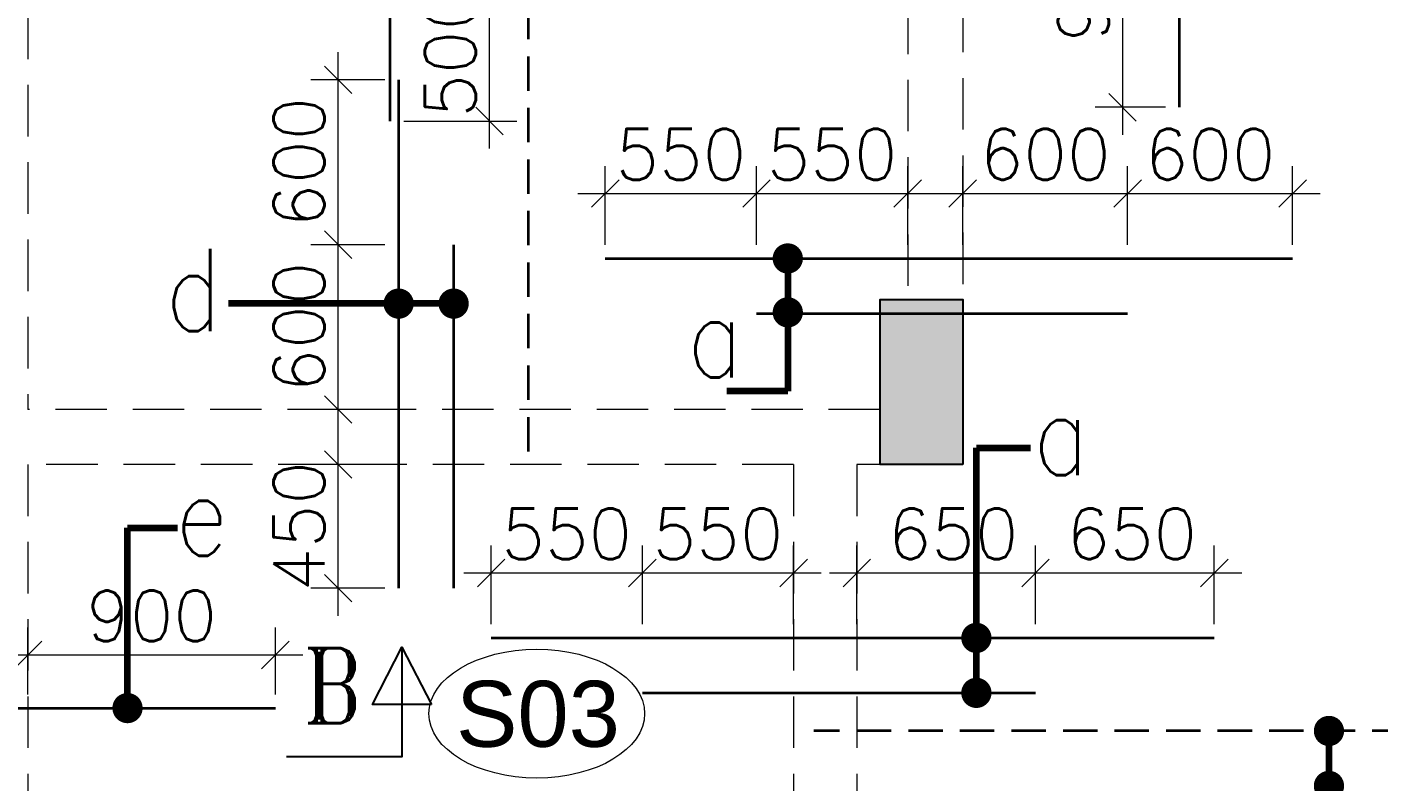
# Model space of a CAD drawing. Header units: millimetres. Extents: x 1255966 to 1543012, y 318612 to 465611.
# Drawn here: x 1273423 to 1278341, y 361423 to 364170 of the extents above; entities that cross this region are included whole.
import ezdxf

# ---------------------------------------------------------------- set-up
doc = ezdxf.new("R2010")
doc.units = ezdxf.units.MM
doc.header["$LTSCALE"] = 500
doc.header["$MEASUREMENT"] = 0
doc.header["$PDMODE"] = 34
for name, pattern in [('CONTINOUS', [0]), ('DASHED2', [0.375, 0.25, -0.125]), ('HIDDEN', [0.375, 0.25, -0.125]), ('PHANTOM2', [1.25, 0.625, -0.125, 0.125, -0.125, 0.125, -0.125])]:
    doc.linetypes.add(name, pattern=pattern)
doc.layers.get('Defpoints').update_dxf_attribs({"lineweight": 0})
for name, color, linetype, lineweight in [('ARROW', 1, 'Continuous', 0), ('CALL', 1, 'Continuous', 18), ('CUT OUT', 1, 'Continuous', 13), ('ST-DIM', 1, 'PHANTOM2', 15), ('STC REINF.BOTTOM', 7, 'Continuous', 35), ('TEXT 01', 3, 'Continuous', 15), ('TOWER AREA BEAM..', 3, 'Continuous', 20), ('TOWER COL HATCH', 253, 'Continuous', 20)]:
    doc.layers.add(name, color=color, linetype=linetype, lineweight=lineweight)
for name, color, linetype in [('S-COLUMN-HATCH', 253, 'Continuous'), ('S-T', 3, 'Continuous'), ('sec', 31, 'Continuous'), ('TEXT-20', 3, 'Continuous'), ('TOWER AREA COLUMN.', 6, 'Continuous')]:
    doc.layers.add(name, color=color, linetype=linetype)
doc.styles.add('ABHI', font='arial.ttf')
doc.styles.add('ROMANCE', font='romans.shx')
doc.styles.add('RT', font='romant.shx', dxfattribs={"height": 8})
doc.styles.add('S-T', font='romans.shx')
doc.dimstyles.new('GRID DIM', dxfattribs={"dimtxt": 250, "dimasz": 100, "dimexe": 75, "dimexo": 0, "dimgap": 50, "dimtad": 1, "dimdec": 0, "dimzin": 0, "dimdsep": 46, "dimtxsty": 'ROMANCE', "dimblk": 'ARCHTICK', "dimcen": 0, "dimdle": 0.5, "dimclrd": 8, "dimclre": 8, "dimclrt": 3, "dimadec": 0, "dimazin": 0, "dimtfac": 1, "dimtdec": 0, "dimtmove": 0, "dimatfit": 3, "dimldrblk": 'DOT', "dimfxl": 200, "dimtolj": 1, "dimtzin": 0, "dimlwd": -1, "dimlwe": -1, "dimarcsym": 2})

# ---------------------------------------------------------------- blocks, each defined once
blk = doc.blocks.new('_Oblique')
at = {"color": 0, "linetype": 'ByBlock', "lineweight": -2}
blk.add_line((-0.5, -0.5), (0.5, 0.5), dxfattribs=at)
blk = doc.blocks.new('*D389')
at = {"layer": 'Defpoints', "color": 0, "linetype": 'ByBlock', "transparency": 16777216}
for p in [(1274743.4, 364327.7), (1275105.3, 364327.7), (1274743.4, 363827.7)]:
    blk.add_point(p, dxfattribs=at)
at = {"layer": 'ST-DIM', "color": 1, "linetype": 'CONTINOUS', "transparency": 16777216}
for p, q in [((1275105.3, 363727.7), (1275105.3, 364427.7)), ((1274793.4, 364327.7), (1275205.3, 364327.7)), ((1274793.4, 363827.7), (1275205.3, 363827.7))]:
    blk.add_line(p, q, dxfattribs=at)
at = {"layer": 'ST-DIM', "color": 1, "linetype": 'ByBlock', "transparency": 16777216, "xscale": 100, "yscale": 100, "zscale": 100}
for p, rotation in [((1275105.3, 364327.7), 90), ((1275105.3, 363827.7), 270)]:
    blk.add_blockref('_Oblique', p, dxfattribs=dict(at, rotation=rotation))
at = {"layer": 'ST-DIM', "color": 3, "linetype": 'ByBlock', "transparency": 16777216, "insert": (1274962.8, 364077.7), "char_height": 185, "attachment_point": 5, "rotation": 90, "style": 'ROMANCE'}
blk.add_mtext('\\A1;500', dxfattribs=at)
blk = doc.blocks.new('_Dot')
at = {"color": 0, "linetype": 'ByBlock', "lineweight": -2}
blk.add_line((-0.5, 0), (-1, 0), dxfattribs=at)
at = {"color": 0, "linetype": 'ByBlock', "const_width": 0.5}
blk.add_lwpolyline([(-0.25, 0, 1), (0.25, 0, 1)], format="xyb", close=True, dxfattribs=at)
blk = doc.blocks.new('*D356')
at = {"layer": 'Defpoints', "color": 0, "linetype": 'ByBlock', "transparency": 16777216}
for p in [(1276626.5, 363563.8), (1276076.5, 363327.5, 0), (1276626.5, 363327.5, 0)]:
    blk.add_point(p, dxfattribs=at)
at = {"layer": 'ST-DIM', "color": 1, "linetype": 'CONTINOUS', "transparency": 16777216}
for p, q in [((1276076.5, 363377.5), (1276076.5, 363663.8)), ((1276626.5, 363377.5), (1276626.5, 363663.8)), ((1275976.5, 363563.8), (1276726.5, 363563.8))]:
    blk.add_line(p, q, dxfattribs=at)
at = {"layer": 'ST-DIM', "color": 1, "linetype": 'ByBlock', "transparency": 16777216, "xscale": 100, "yscale": 100, "zscale": 100, "rotation": 180}
blk.add_blockref('_Oblique', (1276076.5, 363563.8), dxfattribs=at)
at = {"layer": 'ST-DIM', "color": 1, "linetype": 'ByBlock', "transparency": 16777216, "xscale": 100, "yscale": 100, "zscale": 100}
blk.add_blockref('_Oblique', (1276626.5, 363563.8), dxfattribs=at)
at = {"layer": 'ST-DIM', "color": 3, "linetype": 'ByBlock', "transparency": 16777216, "insert": (1276351.5, 363706.3), "char_height": 185, "attachment_point": 5, "style": 'ROMANCE'}
blk.add_mtext('\\A1;550', dxfattribs=at)
blk = doc.blocks.new('*D357')
at = {"layer": 'Defpoints', "color": 0, "linetype": 'ByBlock', "transparency": 16777216}
for p in [(1276076.5, 363563.8), (1275526.5, 363327.5, 0), (1276076.5, 363327.5, 0)]:
    blk.add_point(p, dxfattribs=at)
at = {"layer": 'ST-DIM', "color": 1, "linetype": 'CONTINOUS', "transparency": 16777216}
for p, q in [((1275526.5, 363377.5), (1275526.5, 363663.8)), ((1276076.5, 363377.5), (1276076.5, 363663.8)), ((1275426.5, 363563.8), (1276176.5, 363563.8))]:
    blk.add_line(p, q, dxfattribs=at)
at = {"layer": 'ST-DIM', "color": 1, "linetype": 'ByBlock', "transparency": 16777216, "xscale": 100, "yscale": 100, "zscale": 100, "rotation": 180}
blk.add_blockref('_Oblique', (1275526.5, 363563.8), dxfattribs=at)
at = {"layer": 'ST-DIM', "color": 1, "linetype": 'ByBlock', "transparency": 16777216, "xscale": 100, "yscale": 100, "zscale": 100}
blk.add_blockref('_Oblique', (1276076.5, 363563.8), dxfattribs=at)
at = {"layer": 'ST-DIM', "color": 3, "linetype": 'ByBlock', "transparency": 16777216, "insert": (1275801.5, 363706.3), "char_height": 185, "attachment_point": 5, "style": 'ROMANCE'}
blk.add_mtext('\\A1;550', dxfattribs=at)
blk = doc.blocks.new('*D358')
at = {"layer": 'Defpoints', "color": 0, "linetype": 'ByBlock', "transparency": 16777216}
for p in [(1277426.6, 363563.8), (1276826.6, 363327.5, 0), (1277426.6, 363327.5, 0)]:
    blk.add_point(p, dxfattribs=at)
at = {"layer": 'ST-DIM', "color": 1, "linetype": 'CONTINOUS', "transparency": 16777216}
for p, q in [((1276826.6, 363377.5), (1276826.6, 363663.8)), ((1277426.6, 363377.5), (1277426.6, 363663.8)), ((1276726.6, 363563.8), (1277526.6, 363563.8))]:
    blk.add_line(p, q, dxfattribs=at)
at = {"layer": 'ST-DIM', "color": 1, "linetype": 'ByBlock', "transparency": 16777216, "xscale": 100, "yscale": 100, "zscale": 100, "rotation": 180}
blk.add_blockref('_Oblique', (1276826.6, 363563.8), dxfattribs=at)
at = {"layer": 'ST-DIM', "color": 1, "linetype": 'ByBlock', "transparency": 16777216, "xscale": 100, "yscale": 100, "zscale": 100}
blk.add_blockref('_Oblique', (1277426.6, 363563.8), dxfattribs=at)
at = {"layer": 'ST-DIM', "color": 3, "linetype": 'ByBlock', "transparency": 16777216, "insert": (1277126.6, 363706.3), "char_height": 185, "attachment_point": 5, "style": 'ROMANCE'}
blk.add_mtext('\\A1;600', dxfattribs=at)
blk = doc.blocks.new('*D359')
at = {"layer": 'Defpoints', "color": 0, "linetype": 'ByBlock', "transparency": 16777216}
for p in [(1278026.6, 363563.8), (1277426.6, 363327.5, 0), (1278026.6, 363327.5, 0)]:
    blk.add_point(p, dxfattribs=at)
at = {"layer": 'ST-DIM', "color": 1, "linetype": 'CONTINOUS', "transparency": 16777216}
for p, q in [((1277426.6, 363377.5), (1277426.6, 363663.8)), ((1278026.6, 363377.5), (1278026.6, 363663.8)), ((1277326.6, 363563.8), (1278126.6, 363563.8))]:
    blk.add_line(p, q, dxfattribs=at)
at = {"layer": 'ST-DIM', "color": 1, "linetype": 'ByBlock', "transparency": 16777216, "xscale": 100, "yscale": 100, "zscale": 100, "rotation": 180}
blk.add_blockref('_Oblique', (1277426.6, 363563.8), dxfattribs=at)
at = {"layer": 'ST-DIM', "color": 1, "linetype": 'ByBlock', "transparency": 16777216, "xscale": 100, "yscale": 100, "zscale": 100}
blk.add_blockref('_Oblique', (1278026.6, 363563.8), dxfattribs=at)
at = {"layer": 'ST-DIM', "color": 3, "linetype": 'ByBlock', "transparency": 16777216, "insert": (1277726.6, 363706.3), "char_height": 185, "attachment_point": 5, "style": 'ROMANCE'}
blk.add_mtext('\\A1;600', dxfattribs=at)
blk = doc.blocks.new('*D369')
at = {"layer": 'Defpoints', "color": 0, "linetype": 'ByBlock', "transparency": 16777216}
for p in [(1274555.2, 363377.7), (1274775, 363377.7), (1274775, 362777.7)]:
    blk.add_point(p, dxfattribs=at)
at = {"layer": 'ST-DIM', "color": 1, "linetype": 'CONTINOUS', "transparency": 16777216}
for p, q in [((1274555.2, 362677.7), (1274555.2, 363477.7)), ((1274725, 363377.7), (1274455.2, 363377.7)), ((1274725, 362777.7), (1274455.2, 362777.7))]:
    blk.add_line(p, q, dxfattribs=at)
at = {"layer": 'ST-DIM', "color": 1, "linetype": 'ByBlock', "transparency": 16777216, "xscale": 100, "yscale": 100, "zscale": 100}
for p, rotation in [((1274555.2, 363377.7), 90), ((1274555.2, 362777.7), 270)]:
    blk.add_blockref('_Oblique', p, dxfattribs=dict(at, rotation=rotation))
at = {"layer": 'ST-DIM', "color": 3, "linetype": 'ByBlock', "transparency": 16777216, "insert": (1274412.7, 363077.7), "char_height": 185, "attachment_point": 5, "rotation": 90, "style": 'ROMANCE'}
blk.add_mtext('\\A1;600', dxfattribs=at)
blk = doc.blocks.new('*D370')
at = {"layer": 'Defpoints', "color": 0, "linetype": 'ByBlock', "transparency": 16777216}
for p in [(1274555.2, 363977.7), (1274775, 363977.7), (1274775, 363377.7)]:
    blk.add_point(p, dxfattribs=at)
at = {"layer": 'ST-DIM', "color": 1, "linetype": 'CONTINOUS', "transparency": 16777216}
for p, q in [((1274555.2, 363277.7), (1274555.2, 364077.7)), ((1274725, 363977.7), (1274455.2, 363977.7)), ((1274725, 363377.7), (1274455.2, 363377.7))]:
    blk.add_line(p, q, dxfattribs=at)
at = {"layer": 'ST-DIM', "color": 1, "linetype": 'ByBlock', "transparency": 16777216, "xscale": 100, "yscale": 100, "zscale": 100}
for p, rotation in [((1274555.2, 363977.7), 90), ((1274555.2, 363377.7), 270)]:
    blk.add_blockref('_Oblique', p, dxfattribs=dict(at, rotation=rotation))
at = {"layer": 'ST-DIM', "color": 3, "linetype": 'ByBlock', "transparency": 16777216, "insert": (1274412.7, 363677.7), "char_height": 185, "attachment_point": 5, "rotation": 90, "style": 'ROMANCE'}
blk.add_mtext('\\A1;600', dxfattribs=at)
blk = doc.blocks.new('*D371')
at = {"layer": 'Defpoints', "color": 0, "linetype": 'ByBlock', "transparency": 16777216}
for p in [(1274555.2, 362577.7), (1274775, 362577.7), (1274775, 362127.7)]:
    blk.add_point(p, dxfattribs=at)
at = {"layer": 'ST-DIM', "color": 1, "linetype": 'CONTINOUS', "transparency": 16777216}
for p, q in [((1274555.2, 362027.7), (1274555.2, 362677.7)), ((1274725, 362577.7), (1274455.2, 362577.7)), ((1274725, 362127.7), (1274455.2, 362127.7))]:
    blk.add_line(p, q, dxfattribs=at)
at = {"layer": 'ST-DIM', "color": 1, "linetype": 'ByBlock', "transparency": 16777216, "xscale": 100, "yscale": 100, "zscale": 100}
for p, rotation in [((1274555.2, 362577.7), 90), ((1274555.2, 362127.7), 270)]:
    blk.add_blockref('_Oblique', p, dxfattribs=dict(at, rotation=rotation))
at = {"layer": 'ST-DIM', "color": 3, "linetype": 'ByBlock', "transparency": 16777216, "insert": (1274412.7, 362352.7), "char_height": 185, "attachment_point": 5, "rotation": 90, "style": 'ROMANCE'}
blk.add_mtext('\\A1;450', dxfattribs=at)
blk = doc.blocks.new('*D373')
at = {"layer": 'Defpoints', "color": 0, "linetype": 'ByBlock', "transparency": 16777216}
for p in [(1274326.6, 361884.6), (1273426.6, 361691.4), (1274326.6, 361691.4)]:
    blk.add_point(p, dxfattribs=at)
at = {"layer": 'ST-DIM', "color": 1, "linetype": 'CONTINOUS', "transparency": 16777216}
for p, q in [((1273426.6, 361741.4), (1273426.6, 361984.6)), ((1274326.6, 361741.4), (1274326.6, 361984.6)), ((1273326.6, 361884.6), (1274426.6, 361884.6))]:
    blk.add_line(p, q, dxfattribs=at)
at = {"layer": 'ST-DIM', "color": 1, "linetype": 'ByBlock', "transparency": 16777216, "xscale": 100, "yscale": 100, "zscale": 100, "rotation": 180}
blk.add_blockref('_Oblique', (1273426.6, 361884.6), dxfattribs=at)
at = {"layer": 'ST-DIM', "color": 1, "linetype": 'ByBlock', "transparency": 16777216, "xscale": 100, "yscale": 100, "zscale": 100}
blk.add_blockref('_Oblique', (1274326.6, 361884.6), dxfattribs=at)
at = {"layer": 'ST-DIM', "color": 3, "linetype": 'ByBlock', "transparency": 16777216, "insert": (1273876.6, 362027.1), "char_height": 185, "attachment_point": 5, "style": 'ROMANCE'}
blk.add_mtext('\\A1;900', dxfattribs=at)
blk = doc.blocks.new('*D374')
at = {"layer": 'Defpoints', "color": 0, "linetype": 'ByBlock', "transparency": 16777216}
for p in [(1276211.6, 362183.2), (1275661.6, 361946.8, 0), (1276211.6, 361946.8, 0)]:
    blk.add_point(p, dxfattribs=at)
at = {"layer": 'ST-DIM', "color": 1, "linetype": 'CONTINOUS', "transparency": 16777216}
for p, q in [((1275661.6, 361996.8), (1275661.6, 362283.2)), ((1276211.6, 361996.8), (1276211.6, 362283.2)), ((1275561.6, 362183.2), (1276311.6, 362183.2))]:
    blk.add_line(p, q, dxfattribs=at)
at = {"layer": 'ST-DIM', "color": 1, "linetype": 'ByBlock', "transparency": 16777216, "xscale": 100, "yscale": 100, "zscale": 100, "rotation": 180}
blk.add_blockref('_Oblique', (1275661.6, 362183.2), dxfattribs=at)
at = {"layer": 'ST-DIM', "color": 1, "linetype": 'ByBlock', "transparency": 16777216, "xscale": 100, "yscale": 100, "zscale": 100}
blk.add_blockref('_Oblique', (1276211.6, 362183.2), dxfattribs=at)
at = {"layer": 'ST-DIM', "color": 3, "linetype": 'ByBlock', "transparency": 16777216, "insert": (1275936.6, 362325.7), "char_height": 185, "attachment_point": 5, "style": 'ROMANCE'}
blk.add_mtext('\\A1;550', dxfattribs=at)
blk = doc.blocks.new('*D375')
at = {"layer": 'Defpoints', "color": 0, "linetype": 'ByBlock', "transparency": 16777216}
for p in [(1275661.5, 362183.2), (1275111.5, 361946.8, 0), (1275661.5, 361946.8, 0)]:
    blk.add_point(p, dxfattribs=at)
at = {"layer": 'ST-DIM', "color": 1, "linetype": 'CONTINOUS', "transparency": 16777216}
for p, q in [((1275111.5, 361996.8), (1275111.5, 362283.2)), ((1275661.5, 361996.8), (1275661.5, 362283.2)), ((1275011.5, 362183.2), (1275761.5, 362183.2))]:
    blk.add_line(p, q, dxfattribs=at)
at = {"layer": 'ST-DIM', "color": 1, "linetype": 'ByBlock', "transparency": 16777216, "xscale": 100, "yscale": 100, "zscale": 100, "rotation": 180}
blk.add_blockref('_Oblique', (1275111.5, 362183.2), dxfattribs=at)
at = {"layer": 'ST-DIM', "color": 1, "linetype": 'ByBlock', "transparency": 16777216, "xscale": 100, "yscale": 100, "zscale": 100}
blk.add_blockref('_Oblique', (1275661.5, 362183.2), dxfattribs=at)
at = {"layer": 'ST-DIM', "color": 3, "linetype": 'ByBlock', "transparency": 16777216, "insert": (1275386.5, 362325.7), "char_height": 185, "attachment_point": 5, "style": 'ROMANCE'}
blk.add_mtext('\\A1;550', dxfattribs=at)
blk = doc.blocks.new('*D376')
at = {"layer": 'Defpoints', "color": 0, "linetype": 'ByBlock', "transparency": 16777216}
for p in [(1277091.6, 362183.2), (1276441.6, 361946.8, 0), (1277091.6, 361946.8, 0)]:
    blk.add_point(p, dxfattribs=at)
at = {"layer": 'ST-DIM', "color": 1, "linetype": 'CONTINOUS', "transparency": 16777216}
for p, q in [((1276441.6, 361996.8), (1276441.6, 362283.2)), ((1277091.6, 361996.8), (1277091.6, 362283.2)), ((1276341.6, 362183.2), (1277191.6, 362183.2))]:
    blk.add_line(p, q, dxfattribs=at)
at = {"layer": 'ST-DIM', "color": 1, "linetype": 'ByBlock', "transparency": 16777216, "xscale": 100, "yscale": 100, "zscale": 100, "rotation": 180}
blk.add_blockref('_Oblique', (1276441.6, 362183.2), dxfattribs=at)
at = {"layer": 'ST-DIM', "color": 1, "linetype": 'ByBlock', "transparency": 16777216, "xscale": 100, "yscale": 100, "zscale": 100}
blk.add_blockref('_Oblique', (1277091.6, 362183.2), dxfattribs=at)
at = {"layer": 'ST-DIM', "color": 3, "linetype": 'ByBlock', "transparency": 16777216, "insert": (1276791.6, 362325.7), "char_height": 185, "attachment_point": 5, "style": 'ROMANCE'}
blk.add_mtext('\\A1;650', dxfattribs=at)
blk = doc.blocks.new('*D377')
at = {"layer": 'Defpoints', "color": 0, "linetype": 'ByBlock', "transparency": 16777216}
for p in [(1277741.6, 362183.2), (1277091.6, 361946.8, 0), (1277741.6, 361946.8, 0)]:
    blk.add_point(p, dxfattribs=at)
at = {"layer": 'ST-DIM', "color": 1, "linetype": 'CONTINOUS', "transparency": 16777216}
for p, q in [((1277091.6, 361996.8), (1277091.6, 362283.2)), ((1277741.6, 361996.8), (1277741.6, 362283.2)), ((1276991.6, 362183.2), (1277841.6, 362183.2))]:
    blk.add_line(p, q, dxfattribs=at)
at = {"layer": 'ST-DIM', "color": 1, "linetype": 'ByBlock', "transparency": 16777216, "xscale": 100, "yscale": 100, "zscale": 100, "rotation": 180}
blk.add_blockref('_Oblique', (1277091.6, 362183.2), dxfattribs=at)
at = {"layer": 'ST-DIM', "color": 1, "linetype": 'ByBlock', "transparency": 16777216, "xscale": 100, "yscale": 100, "zscale": 100}
blk.add_blockref('_Oblique', (1277741.6, 362183.2), dxfattribs=at)
at = {"layer": 'ST-DIM', "color": 3, "linetype": 'ByBlock', "transparency": 16777216, "insert": (1277441.6, 362325.7), "char_height": 185, "attachment_point": 5, "style": 'ROMANCE'}
blk.add_mtext('\\A1;650', dxfattribs=at)
blk = doc.blocks.new('_ArchTick')
at = {"color": 0, "linetype": 'ByBlock', "const_width": 0.15}
blk.add_lwpolyline([(-0.5, -0.5), (0.5, 0.5)], dxfattribs=at)
blk = doc.blocks.new('*D299')
at = {"layer": 'Defpoints', "color": 0, "linetype": 'ByBlock', "transparency": 16777216}
for p in [(1277613.9, 364827.7), (1277407.9, 363877.7), (1277613.9, 363877.7)]:
    blk.add_point(p, dxfattribs=at)
at = {"layer": 'ST-DIM', "color": 1, "linetype": 'CONTINOUS', "transparency": 16777216}
for p, q in [((1277407.9, 364927.7), (1277407.9, 363777.7)), ((1277563.9, 364827.7), (1277307.9, 364827.7)), ((1277563.9, 363877.7), (1277307.9, 363877.7))]:
    blk.add_line(p, q, dxfattribs=at)
at = {"layer": 'ST-DIM', "color": 1, "linetype": 'ByBlock', "transparency": 16777216, "xscale": 100, "yscale": 100, "zscale": 100}
for p, rotation in [((1277407.9, 364827.7), 90), ((1277407.9, 363877.7), 270)]:
    blk.add_blockref('_Oblique', p, dxfattribs=dict(at, rotation=rotation))
at = {"layer": 'ST-DIM', "color": 3, "linetype": 'ByBlock', "transparency": 16777216, "insert": (1277265.4, 364352.7), "char_height": 185, "attachment_point": 5, "rotation": 90, "style": 'ROMANCE'}
blk.add_mtext('\\A1;950', dxfattribs=at)
blk = doc.blocks.new('A$Ca8bcdc7a')
at = {"layer": 'TOWER AREA BEAM..', "color": 3, "linetype": 'HIDDEN', "ltscale": 1.5}
for p, q in [((2015, 8700), (2015, 5650)), ((-1185, 8400), (-1185, 5250)), ((2215, 7300), (2215, 5650)), ((1915, 5250), (-1185, 5250)), ((-1185, 5050), (-1185, 3850)), ((1600, 5050), (-1185, 5050)), ((1600, 5050), (1600, 3850)), ((1915, 5050), (1830, 5050)), ((1830, 5050), (1830, 1935))]:
    blk.add_line(p, q, dxfattribs=at)
blk = doc.blocks.new('3tgra')
at = {"layer": 'TOWER COL HATCH'}
h = blk.add_hatch(color=253, dxfattribs=at)
h.dxf.hatch_style = 1
h.paths.add_polyline_path([(1384105.6, 91191.6), (1383805.6, 91191.6), (1383805.6, 91791.6), (1384105.6, 91791.6)])
at = {"layer": 'TOWER AREA COLUMN.', "color": 4}
blk.add_lwpolyline([(1384105.6, 91191.6), (1383805.6, 91191.6), (1383805.6, 91791.6), (1384105.6, 91791.6)], close=True, dxfattribs=at)

msp = doc.modelspace()

# ---------------------------------------------------------------- linework, layer by layer
at = {"layer": 'CALL', "color": 200, "linetype": 'Continuous', "ltscale": 10}
msp.add_ellipse((1275277.3, 361671.2), major_axis=(392.2, 0), ratio=0.597584, dxfattribs=at)
at = {"layer": 'sec', "color": 4}
for points in [[(1274786.9, 361913), (1274786.9, 361514.1), (1274366.9, 361514.1)], [(1274894.1, 361704.3), (1274679.8, 361704.3), (1274786.9, 361913), (1274894.1, 361704.3)]]:
    msp.add_lwpolyline(points, dxfattribs=at)
at = {"layer": 'STC REINF.BOTTOM', "color": 4, "linetype": 'Continuous'}
for p, q in [((1274743.4, 368527.7), (1274743.4, 363827.7)), ((1277613.9, 364983.5), (1277613.9, 363877.7)), ((1274775, 363977.7), (1274775, 362127.7)), ((1274975, 363377.7), (1274975, 362127.7)), ((1275526.5, 363327.5, 0), (1278026.6, 363327.5, 0)), ((1276076.5, 363127.5, 0), (1277426.6, 363127.5, 0)), ((1275111.6, 361946.8, 0), (1277741.6, 361946.8, 0)), ((1275661.6, 361746.8, 0), (1277091.6, 361746.8, 0)), ((1272626.6, 361691.4), (1274326.6, 361691.4))]:
    msp.add_line(p, q, dxfattribs=at)
at = {"layer": 'STC REINF.BOTTOM', "color": 4, "linetype": 'DASHED2'}
for p, q in [((1275245.6, 366500.5), (1275245.6, 362600.3)), ((1280691.5, 361608.2, 0), (1276285.5, 361608.2, 0))]:
    msp.add_line(p, q, dxfattribs=at)

# ---------------------------------------------------------------- block references
at = {"layer": 'CUT OUT', "color": 4}
msp.add_blockref('3tgra', (-107279, 271386.2), dxfattribs=at)
at = {"layer": 'S-COLUMN-HATCH', "color": 4, "ltscale": 10}
msp.add_blockref('A$Ca8bcdc7a', (1274611.6, 357527.7), dxfattribs=at)

# ---------------------------------------------------------------- texts
at = {"layer": 'S-T', "color": 2, "linetype": 'Continuous', "ltscale": 10, "style": 'S-T', "width": 0.85}
for s, p in [('d', (1273925, 363063.1)), ('a', (1275821.7, 362894.4)), ('a', (1277080.3, 362538.5)), ('e', (1273960.4, 362245.6))]:
    msp.add_text(s, height=300, dxfattribs=at).set_placement(p)
at = {"layer": 'TEXT 01', "color": 2, "linetype": 'Continuous', "style": 'ABHI'}
msp.add_text('S03', height=240, dxfattribs=at).set_placement((1274983.5, 361550.6, 0))
at = {"layer": 'TEXT-20', "color": 4, "lineweight": 20, "ltscale": 0.2, "style": 'RT', "width": 0.85}
msp.add_text('B', height=272.2, dxfattribs=at).set_placement((1274426.4, 361636.8))

# ---------------------------------------------------------------- dimensions: what is measured, and where the dimension line sits
at = {"layer": 'ST-DIM', "linetype": 'ByBlock'}
for base, p1, p2, angle, picture, middle in [((1277407.9, 363877.7), (1277613.9, 364827.7), (1277613.9, 363877.7), 270, '*D299', (1277265.4, 364352.7)), ((1274555.2, 363977.7), (1274775, 363377.7), (1274775, 363977.7), 90, '*D370', (1274412.7, 363677.7)), ((1274555.2, 363377.7), (1274775, 362777.7), (1274775, 363377.7), 90, '*D369', (1274412.7, 363077.7))]:
    dim = msp.add_linear_dim(base=base, p1=p1, p2=p2, angle=angle, dimstyle='GRID DIM', override={"dimtxt": 185, "dimexe": 100, "dimexo": 50, "dimblk1": 'Oblique', "dimblk2": 'Oblique', "dimsah": 1, "dimdle": 100, "dimclrd": 1, "dimclre": 1}, dxfattribs=at)
    dim.commit()
    dim.dimension.update_dxf_attribs({"geometry": picture, "text_midpoint": middle})
for base, p1, p2, picture, middle in [((1275105.3, 364327.7), (1274743.4, 363827.7), (1274743.4, 364327.7), '*D389', (1275105.3, 364077.7)), ((1274555.2, 362577.7), (1274775, 362127.7), (1274775, 362577.7), '*D371', (1274555.2, 362352.7))]:
    dim = msp.add_linear_dim(base=base, p1=p1, p2=p2, angle=90, dimstyle='GRID DIM', override={"dimtxt": 185, "dimexe": 100, "dimexo": 50, "dimblk1": 'Oblique', "dimblk2": 'Oblique', "dimsah": 1, "dimdle": 100, "dimclrd": 1, "dimclre": 1}, dxfattribs=at)
    dim.commit()
    dim.dimension.update_dxf_attribs({"geometry": picture, "text_midpoint": middle, "dimtype": 160})
for base, p1, p2, picture, middle in [((1276076.5, 363563.8, 0), (1275526.5, 363327.5, 0), (1276076.5, 363327.5, 0), '*D357', (1275801.5, 363563.8, 0)), ((1276626.5, 363563.8, 0), (1276076.5, 363327.5, 0), (1276626.5, 363327.5, 0), '*D356', (1276351.5, 363563.8, 0)), ((1277426.6, 363563.8, 0), (1276826.6, 363327.5, 0), (1277426.6, 363327.5, 0), '*D358', (1277126.6, 363563.8, 0)), ((1278026.6, 363563.8, 0), (1277426.6, 363327.5, 0), (1278026.6, 363327.5, 0), '*D359', (1277726.6, 363563.8, 0)), ((1275661.5, 362183.2, 0), (1275111.5, 361946.8, 0), (1275661.5, 361946.8, 0), '*D375', (1275386.5, 362183.2, 0)), ((1276211.6, 362183.2), (1275661.6, 361946.8, 0), (1276211.6, 361946.8, 0), '*D374', (1275936.6, 362183.2)), ((1277091.6, 362183.2, 0), (1276441.6, 361946.8, 0), (1277091.6, 361946.8, 0), '*D376', (1276791.6, 362183.2, 0)), ((1277741.6, 362183.2, 0), (1277091.6, 361946.8, 0), (1277741.6, 361946.8, 0), '*D377', (1277441.6, 362183.2, 0))]:
    dim = msp.add_linear_dim(base=base, p1=p1, p2=p2, dimstyle='GRID DIM', override={"dimtxt": 185, "dimexe": 100, "dimexo": 50, "dimblk1": 'Oblique', "dimblk2": 'Oblique', "dimsah": 1, "dimdle": 100, "dimclrd": 1, "dimclre": 1}, dxfattribs=at)
    dim.commit()
    dim.dimension.update_dxf_attribs({"geometry": picture, "text_midpoint": middle, "dimtype": 160})
dim = msp.add_linear_dim(base=(1274326.6, 361884.6), p1=(1273426.6, 361691.4), p2=(1274326.6, 361691.4), dimstyle='GRID DIM', override={"dimtxt": 185, "dimexe": 100, "dimexo": 50, "dimblk1": 'Oblique', "dimblk2": 'Oblique', "dimsah": 1, "dimdle": 100, "dimclrd": 1, "dimclre": 1}, dxfattribs=at)
dim.commit()
dim.dimension.update_dxf_attribs({"geometry": '*D373', "text_midpoint": (1273876.6, 362027.1)})

# ---------------------------------------------------------------- leaders
at = {"layer": 'ARROW', "linetype": 'ByBlock'}
for points in [[(1276190.4, 363327.5, 0), (1276190.4, 362844.8, 0), (1275968.2, 362844.8, 0)], [(1274975, 363163.2), (1274156.2, 363163.2)], [(1274775, 363163.2), (1274156.2, 363163.2)], [(1276190.4, 363131.4, 0), (1276190.4, 362844.8, 0), (1275968.2, 362844.8, 0)], [(1276876.4, 361946.8, 0), (1276876.4, 362638.3, 0), (1277073.7, 362638.3, 0)], [(1276876.4, 361746.8, 0), (1276876.4, 362638.3, 0), (1277073.7, 362638.3, 0)], [(1273788.8, 361691.4), (1273788.8, 362347.8), (1273970.7, 362347.8)], [(1278158.8, 361608.2, 0), (1278158.8, 361058, 0), (1277936, 361058, 0)], [(1278158.8, 361408.2, 0), (1278158.8, 361058, 0), (1277936, 361058, 0)]]:
    msp.add_leader(points, dimstyle='GRID DIM', override={"dimasz": 110, "dimtad": 0, "dimclrd": 1, "dimlwd": 65534}, dxfattribs=at)

doc.saveas('drawing.dxf')
